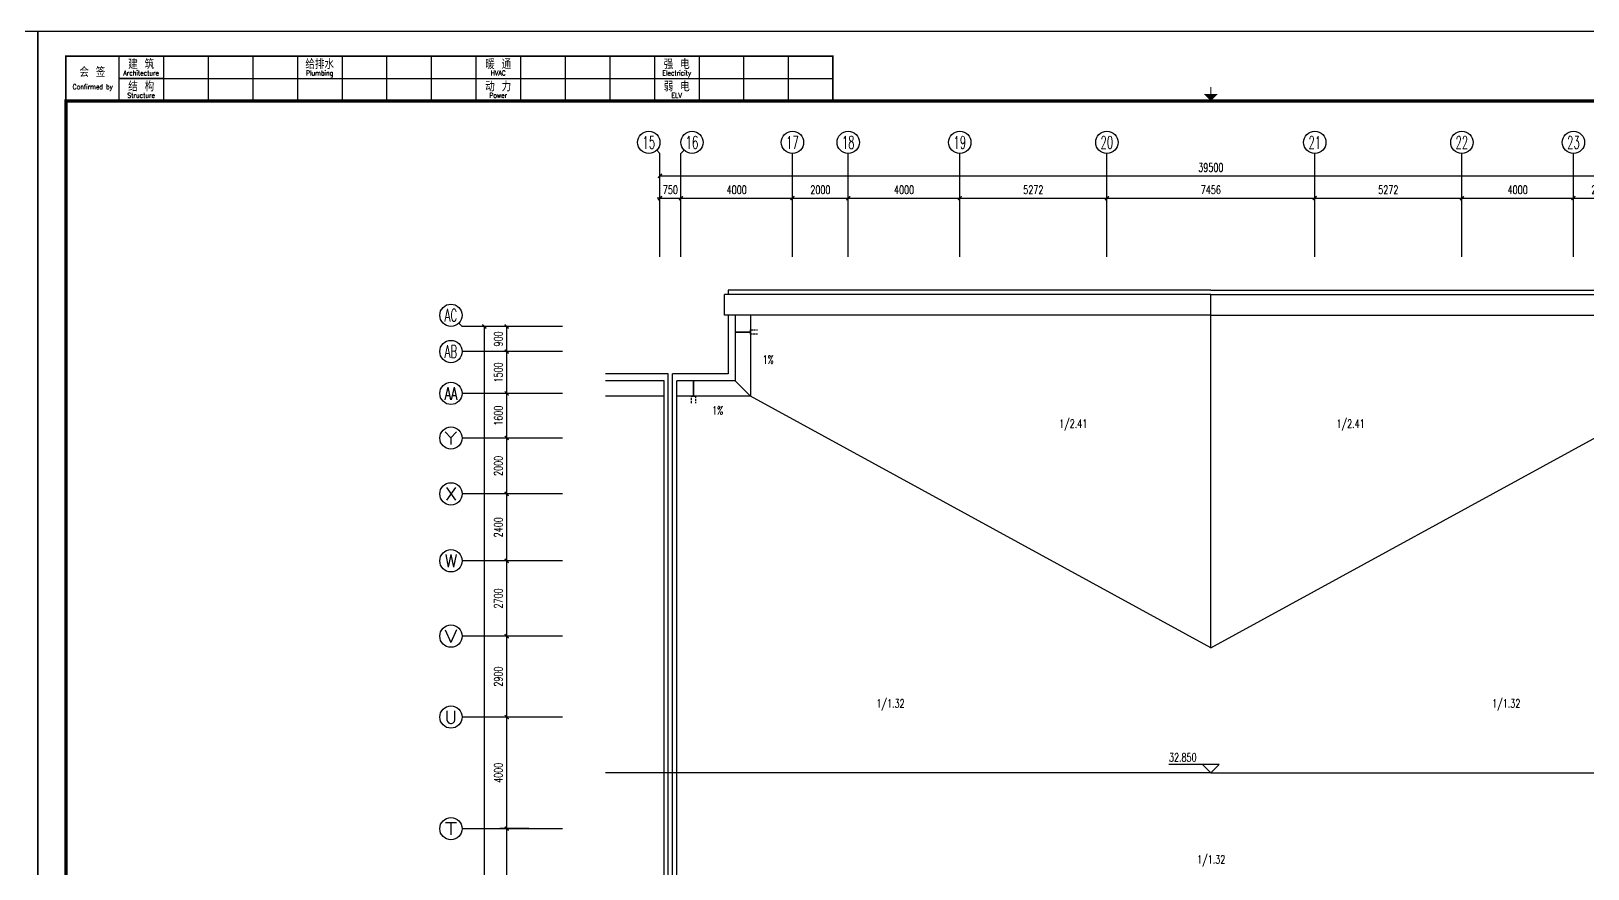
# Model space of a CAD drawing. Extents: x 190999 to 918899, y -200814 to 215286.
# Drawn here: x 834553 to 890366, y -111937 to -81914 of the extents above; entities that cross this region are included whole.
import ezdxf
from ezdxf.enums import TextEntityAlignment as Align

# ---------------------------------------------------------------- set-up
doc = ezdxf.new("R2010")
doc.units = 0
doc.header["$LTSCALE"] = 1000
doc.header["$MEASUREMENT"] = 0
doc.linetypes.add('DASH', pattern=[0.35, 0.25, -0.1])
doc.layers.get('Defpoints').update_dxf_attribs({"color": 1})
for name, color, linetype in [('AXIS', 3, 'Continuous'), ('AXIS_TEXT', 7, 'Continuous'), ('DIM_ELEV', 3, 'Continuous'), ('PUB_TEXT', 7, 'Continuous'), ('ROOF', 4, 'Continuous'), ('图框', 189, 'Continuous'), ('屋面排水', 4, 'Continuous'), ('雨水管口', 6, 'Continuous')]:
    doc.layers.add(name, color=color, linetype=linetype)
doc.styles.add('_TCH_AXIS', font='COMPLEX', dxfattribs={"bigfont": 'GBCBIG'})
doc.styles.add('_TCH_DIM', font='SIMPLEX', dxfattribs={"bigfont": 'GBCBIG'})
doc.styles.add('COMPLEX', font='COMPLEX')
doc.styles.add('DIM_FONT', font='SIMPLEX', dxfattribs={"width": 0.7, "bigfont": 'GBCBIG'})
doc.styles.add('TKZ2_tjkts.shx', font='tjromant.shx', dxfattribs={"bigfont": 'tjkts.shx'})
doc.dimstyles.new('DIMN', dxfattribs={"dimtxt": 300, "dimasz": 100, "dimexe": 250, "dimexo": 300, "dimgap": 150, "dimtad": 1, "dimdec": 0, "dimzin": 0, "dimdsep": 46, "dimtxsty": 'DIM_FONT', "dimblk": 'ARCHTICK', "dimcen": 0.09, "dimclrt": 7, "dimazin": 2, "dimtfac": 1, "dimtdec": 0, "dimtix": 1, "dimtmove": 2, "dimatfit": 3, "dimfxl": 0, "dimtolj": 1, "dimtzin": 0, "dimarcsym": 0})

# ---------------------------------------------------------------- blocks, each defined once
blk = doc.blocks.new('TJAD_TK_A0')
at = {"layer": '图框'}
for p, q in [((2162, 399.3), (973, 399.3)), ((973, -441.7), (973, 399.3)), ((990, -412.7), (990, -156.7)), ((982, -172.7), (998, -172.7)), ((982, -188.7), (998, -188.7)), ((982, -204.7), (998, -204.7)), ((982, -220.7), (998, -220.7)), ((982, -236.7), (998, -236.7)), ((982, -252.7), (998, -252.7)), ((982, -268.7), (998, -268.7)), ((982, -284.7), (998, -284.7)), ((982, -300.7), (998, -300.7)), ((982, -316.7), (998, -316.7)), ((982, -332.7), (998, -332.7)), ((982, -348.7), (998, -348.7)), ((982, -364.7), (998, -364.7)), ((982, -380.7), (998, -380.7)), ((982, -396.7), (998, -396.7)), ((990, -396.7), (990, -412.7)), ((982, -412.7), (998, -412.7)), ((973, -441.7), (2162, -441.7))]:
    blk.add_line(p, q, dxfattribs=at)
at = {"layer": '图框', "const_width": 1.2}
blk.add_lwpolyline([(2152, -431.7), (2152, 389.3), (998, 389.3), (998, -431.7)], close=True, dxfattribs=at)
at = {"layer": '图框'}
for points, const_width in [([(995.5, -21.2), (993, -21.2)], 0.3), ([(998, -431.7), (982, -431.7), (982, -156.7), (998, -156.7)], 0.6)]:
    blk.add_lwpolyline(points, dxfattribs=dict(at, const_width=const_width))
blk.add_solid([(995.5, -23.7), (995.5, -18.7), (998, -21.2)], dxfattribs=at)
at = {"layer": '图框', "style": 'TKZ2_tjkts.shx'}
for s, p in [('强 电', (984.79, -212.7)), ('弱 电', (992.79, -212.7)), ('暖 通', (984.79, -276.7)), ('动 力', (992.79, -276.7)), ('给排水', (984.79, -340.7)), ('建 筑', (984.79, -404.7)), ('结 构', (992.79, -404.7)), ('会 签', (987.62, -422.2))]:
    blk.add_text(s, height=3.6, rotation=90, dxfattribs=at).set_placement(p, align=Align.MIDDLE_CENTER)
at = {"layer": '图框', "style": 'TKZ2_tjkts.shx', "width": 0.8}
for s, p in [('Electricity', (988.02, -212.7)), ('ELV', (996.02, -212.7)), ('HVAC', (988.02, -276.7)), ('Power', (996.02, -276.7)), ('Plumbing', (988.02, -340.7)), ('Architecture', (988.02, -404.7)), ('Structure', (996.02, -404.7)), ('Confirmed by', (992.95, -422.09))]:
    blk.add_text(s, height=1.8, rotation=90, dxfattribs=at).set_placement(p, align=Align.MIDDLE_CENTER)
blk = doc.blocks.new('_ArchTick')
at = {"const_width": 0.5}
blk.add_lwpolyline([(-0.7, -0.7), (0.7, 0.7)], dxfattribs=at)
blk = doc.blocks.new('*D1779')
at = {"layer": 'AXIS', "color": 0, "lineweight": -2}
for p, q in [((857099, -87900), (856999, -87900)), ((857099, -89125), (857099, -87650)), ((857099, -87900), (857849, -87900)), ((857849, -89125), (857849, -87650)), ((857849, -87900), (857949, -87900))]:
    blk.add_line(p, q, dxfattribs=at)
at = {"layer": 'Defpoints', "color": 0}
for p in [(857849, -87900), (857099, -89425), (857849, -89425)]:
    blk.add_point(p, dxfattribs=at)
at = {"layer": 'AXIS', "color": 0, "lineweight": -2, "xscale": 100, "yscale": 100, "zscale": 100}
blk.add_blockref('_ArchTick', (857099, -87900), dxfattribs=at)
at = {"layer": 'AXIS', "color": 0, "lineweight": -2, "xscale": 100, "yscale": 100, "zscale": 100, "rotation": 180}
blk.add_blockref('_ArchTick', (857849, -87900), dxfattribs=at)
at = {"layer": 'AXIS', "color": 7, "insert": (857474, -87600), "char_height": 300, "attachment_point": 5, "style": 'DIM_FONT'}
blk.add_mtext('\\A1;750', dxfattribs=at)
blk = doc.blocks.new('*D1780')
at = {"layer": 'AXIS', "color": 0, "lineweight": -2}
for p, q in [((857849, -89125), (857849, -87650)), ((857849, -87900), (861849, -87900)), ((861849, -89125), (861849, -87650))]:
    blk.add_line(p, q, dxfattribs=at)
at = {"layer": 'Defpoints', "color": 0}
for p in [(861849, -87900), (857849, -89425), (861849, -89425)]:
    blk.add_point(p, dxfattribs=at)
at = {"layer": 'AXIS', "color": 0, "lineweight": -2, "xscale": 100, "yscale": 100, "zscale": 100, "rotation": 180}
blk.add_blockref('_ArchTick', (857849, -87900), dxfattribs=at)
at = {"layer": 'AXIS', "color": 0, "lineweight": -2, "xscale": 100, "yscale": 100, "zscale": 100}
blk.add_blockref('_ArchTick', (861849, -87900), dxfattribs=at)
at = {"layer": 'AXIS', "color": 7, "insert": (859849, -87600), "char_height": 300, "attachment_point": 5, "style": 'DIM_FONT'}
blk.add_mtext('\\A1;4000', dxfattribs=at)
blk = doc.blocks.new('*D1781')
at = {"layer": 'AXIS', "color": 0, "lineweight": -2}
for p, q in [((861849, -89125), (861849, -87650)), ((861849, -87900), (863849, -87900)), ((863849, -89125), (863849, -87650))]:
    blk.add_line(p, q, dxfattribs=at)
at = {"layer": 'Defpoints', "color": 0}
for p in [(863849, -87900), (861849, -89425), (863849, -89425)]:
    blk.add_point(p, dxfattribs=at)
at = {"layer": 'AXIS', "color": 0, "lineweight": -2, "xscale": 100, "yscale": 100, "zscale": 100, "rotation": 180}
blk.add_blockref('_ArchTick', (861849, -87900), dxfattribs=at)
at = {"layer": 'AXIS', "color": 0, "lineweight": -2, "xscale": 100, "yscale": 100, "zscale": 100}
blk.add_blockref('_ArchTick', (863849, -87900), dxfattribs=at)
at = {"layer": 'AXIS', "color": 7, "insert": (862849, -87600), "char_height": 300, "attachment_point": 5, "style": 'DIM_FONT'}
blk.add_mtext('\\A1;2000', dxfattribs=at)
blk = doc.blocks.new('*D1782')
at = {"layer": 'AXIS', "color": 0, "lineweight": -2}
for p, q in [((863849, -89125), (863849, -87650)), ((863849, -87900), (867849, -87900)), ((867849, -89125), (867849, -87650))]:
    blk.add_line(p, q, dxfattribs=at)
at = {"layer": 'Defpoints', "color": 0}
for p in [(867849, -87900), (863849, -89425), (867849, -89425)]:
    blk.add_point(p, dxfattribs=at)
at = {"layer": 'AXIS', "color": 0, "lineweight": -2, "xscale": 100, "yscale": 100, "zscale": 100, "rotation": 180}
blk.add_blockref('_ArchTick', (863849, -87900), dxfattribs=at)
at = {"layer": 'AXIS', "color": 0, "lineweight": -2, "xscale": 100, "yscale": 100, "zscale": 100}
blk.add_blockref('_ArchTick', (867849, -87900), dxfattribs=at)
at = {"layer": 'AXIS', "color": 7, "insert": (865849, -87600), "char_height": 300, "attachment_point": 5, "style": 'DIM_FONT'}
blk.add_mtext('\\A1;4000', dxfattribs=at)
blk = doc.blocks.new('*D1783')
at = {"layer": 'AXIS', "color": 0, "lineweight": -2}
for p, q in [((867849, -89125), (867849, -87650)), ((867849, -87900), (873121, -87900)), ((873121, -89125), (873121, -87650))]:
    blk.add_line(p, q, dxfattribs=at)
at = {"layer": 'Defpoints', "color": 0}
for p in [(873121, -87900), (867849, -89425), (873121, -89425)]:
    blk.add_point(p, dxfattribs=at)
at = {"layer": 'AXIS', "color": 0, "lineweight": -2, "xscale": 100, "yscale": 100, "zscale": 100, "rotation": 180}
blk.add_blockref('_ArchTick', (867849, -87900), dxfattribs=at)
at = {"layer": 'AXIS', "color": 0, "lineweight": -2, "xscale": 100, "yscale": 100, "zscale": 100}
blk.add_blockref('_ArchTick', (873121, -87900), dxfattribs=at)
at = {"layer": 'AXIS', "color": 7, "insert": (870485, -87600), "char_height": 300, "attachment_point": 5, "style": 'DIM_FONT'}
blk.add_mtext('\\A1;5272', dxfattribs=at)
blk = doc.blocks.new('*D1784')
at = {"layer": 'AXIS', "color": 0, "lineweight": -2}
for p, q in [((873121, -89125), (873121, -87650)), ((873121, -87900), (880576, -87900)), ((880576, -89125), (880576, -87650))]:
    blk.add_line(p, q, dxfattribs=at)
at = {"layer": 'Defpoints', "color": 0}
for p in [(880576, -87900), (873121, -89425), (880576, -89425)]:
    blk.add_point(p, dxfattribs=at)
at = {"layer": 'AXIS', "color": 0, "lineweight": -2, "xscale": 100, "yscale": 100, "zscale": 100, "rotation": 180}
blk.add_blockref('_ArchTick', (873121, -87900), dxfattribs=at)
at = {"layer": 'AXIS', "color": 0, "lineweight": -2, "xscale": 100, "yscale": 100, "zscale": 100}
blk.add_blockref('_ArchTick', (880576, -87900), dxfattribs=at)
at = {"layer": 'AXIS', "color": 7, "insert": (876849, -87600), "char_height": 300, "attachment_point": 5, "style": 'DIM_FONT'}
blk.add_mtext('\\A1;7456', dxfattribs=at)
blk = doc.blocks.new('*D1785')
at = {"layer": 'AXIS', "color": 0, "lineweight": -2}
for p, q in [((880576, -89125), (880576, -87650)), ((880576, -87900), (885849, -87900)), ((885849, -89125), (885849, -87650))]:
    blk.add_line(p, q, dxfattribs=at)
at = {"layer": 'Defpoints', "color": 0}
for p in [(885849, -87900), (880576, -89425), (885849, -89425)]:
    blk.add_point(p, dxfattribs=at)
at = {"layer": 'AXIS', "color": 0, "lineweight": -2, "xscale": 100, "yscale": 100, "zscale": 100, "rotation": 180}
blk.add_blockref('_ArchTick', (880576, -87900), dxfattribs=at)
at = {"layer": 'AXIS', "color": 0, "lineweight": -2, "xscale": 100, "yscale": 100, "zscale": 100}
blk.add_blockref('_ArchTick', (885849, -87900), dxfattribs=at)
at = {"layer": 'AXIS', "color": 7, "insert": (883212, -87600), "char_height": 300, "attachment_point": 5, "style": 'DIM_FONT'}
blk.add_mtext('\\A1;5272', dxfattribs=at)
blk = doc.blocks.new('*D1786')
at = {"layer": 'AXIS', "color": 0, "lineweight": -2}
for p, q in [((885849, -89125), (885849, -87650)), ((885849, -87900), (889849, -87900)), ((889849, -89125), (889849, -87650))]:
    blk.add_line(p, q, dxfattribs=at)
at = {"layer": 'Defpoints', "color": 0}
for p in [(889849, -87900), (885849, -89425), (889849, -89425)]:
    blk.add_point(p, dxfattribs=at)
at = {"layer": 'AXIS', "color": 0, "lineweight": -2, "xscale": 100, "yscale": 100, "zscale": 100, "rotation": 180}
blk.add_blockref('_ArchTick', (885849, -87900), dxfattribs=at)
at = {"layer": 'AXIS', "color": 0, "lineweight": -2, "xscale": 100, "yscale": 100, "zscale": 100}
blk.add_blockref('_ArchTick', (889849, -87900), dxfattribs=at)
at = {"layer": 'AXIS', "color": 7, "insert": (887849, -87600), "char_height": 300, "attachment_point": 5, "style": 'DIM_FONT'}
blk.add_mtext('\\A1;4000', dxfattribs=at)
blk = doc.blocks.new('*D1787')
at = {"layer": 'AXIS', "color": 0, "lineweight": -2}
for p, q in [((889849, -89125), (889849, -87650)), ((889849, -87900), (891849, -87900)), ((891849, -89125), (891849, -87650))]:
    blk.add_line(p, q, dxfattribs=at)
at = {"layer": 'Defpoints', "color": 0}
for p in [(891849, -87900), (889849, -89425), (891849, -89425)]:
    blk.add_point(p, dxfattribs=at)
at = {"layer": 'AXIS', "color": 0, "lineweight": -2, "xscale": 100, "yscale": 100, "zscale": 100, "rotation": 180}
blk.add_blockref('_ArchTick', (889849, -87900), dxfattribs=at)
at = {"layer": 'AXIS', "color": 0, "lineweight": -2, "xscale": 100, "yscale": 100, "zscale": 100}
blk.add_blockref('_ArchTick', (891849, -87900), dxfattribs=at)
at = {"layer": 'AXIS', "color": 7, "insert": (890849, -87600), "char_height": 300, "attachment_point": 5, "style": 'DIM_FONT'}
blk.add_mtext('\\A1;2000', dxfattribs=at)
blk = doc.blocks.new('*D1790')
at = {"layer": 'AXIS', "color": 0, "lineweight": -2}
for p, q in [((857099, -89125), (857099, -86850)), ((896599, -89125), (896599, -86850)), ((857099, -87100), (896599, -87100))]:
    blk.add_line(p, q, dxfattribs=at)
at = {"layer": 'Defpoints', "color": 0}
for p in [(896599, -87100), (857099, -89425), (896599, -89425)]:
    blk.add_point(p, dxfattribs=at)
at = {"layer": 'AXIS', "color": 0, "lineweight": -2, "xscale": 100, "yscale": 100, "zscale": 100, "rotation": 180}
blk.add_blockref('_ArchTick', (857099, -87100), dxfattribs=at)
at = {"layer": 'AXIS', "color": 0, "lineweight": -2, "xscale": 100, "yscale": 100, "zscale": 100}
blk.add_blockref('_ArchTick', (896599, -87100), dxfattribs=at)
at = {"layer": 'AXIS', "color": 7, "insert": (876849, -86800), "char_height": 300, "attachment_point": 5, "style": 'DIM_FONT'}
blk.add_mtext('\\A1;39500', dxfattribs=at)
blk = doc.blocks.new('*D1837')
at = {"layer": 'AXIS', "color": 0, "lineweight": -2}
for p, q in [((852399, -110496), (851354, -110496)), ((851604, -118496), (851604, -110496)), ((852399, -118496), (851354, -118496))]:
    blk.add_line(p, q, dxfattribs=at)
at = {"layer": 'Defpoints', "color": 0}
for p in [(851604, -110496), (852699, -110496), (852699, -118496)]:
    blk.add_point(p, dxfattribs=at)
at = {"layer": 'AXIS', "color": 0, "lineweight": -2, "xscale": 100, "yscale": 100, "zscale": 100}
for p, rotation in [((851604, -110496), 90), ((851604, -118496), 270)]:
    blk.add_blockref('_ArchTick', p, dxfattribs=dict(at, rotation=rotation))
at = {"layer": 'AXIS', "color": 7, "insert": (851304, -114496), "char_height": 300, "attachment_point": 5, "rotation": 90, "style": 'DIM_FONT'}
blk.add_mtext('\\A1;8000', dxfattribs=at)
blk = doc.blocks.new('*D1838')
at = {"layer": 'AXIS', "color": 0, "lineweight": -2}
for p, q in [((852399, -106496), (851354, -106496)), ((851604, -110496), (851604, -106496)), ((852399, -110496), (851354, -110496))]:
    blk.add_line(p, q, dxfattribs=at)
at = {"layer": 'Defpoints', "color": 0}
for p in [(851604, -106496), (852699, -106496), (852699, -110496)]:
    blk.add_point(p, dxfattribs=at)
at = {"layer": 'AXIS', "color": 0, "lineweight": -2, "xscale": 100, "yscale": 100, "zscale": 100}
for p, rotation in [((851604, -106496), 90), ((851604, -110496), 270)]:
    blk.add_blockref('_ArchTick', p, dxfattribs=dict(at, rotation=rotation))
at = {"layer": 'AXIS', "color": 7, "insert": (851304, -108496), "char_height": 300, "attachment_point": 5, "rotation": 90, "style": 'DIM_FONT'}
blk.add_mtext('\\A1;4000', dxfattribs=at)
blk = doc.blocks.new('*D1839')
at = {"layer": 'AXIS', "color": 0, "lineweight": -2}
for p, q in [((852399, -103596), (851354, -103596)), ((851604, -106496), (851604, -103596)), ((852399, -106496), (851354, -106496))]:
    blk.add_line(p, q, dxfattribs=at)
at = {"layer": 'Defpoints', "color": 0}
for p in [(851604, -103596), (852699, -103596), (852699, -106496)]:
    blk.add_point(p, dxfattribs=at)
at = {"layer": 'AXIS', "color": 0, "lineweight": -2, "xscale": 100, "yscale": 100, "zscale": 100}
for p, rotation in [((851604, -103596), 90), ((851604, -106496), 270)]:
    blk.add_blockref('_ArchTick', p, dxfattribs=dict(at, rotation=rotation))
at = {"layer": 'AXIS', "color": 7, "insert": (851304, -105046), "char_height": 300, "attachment_point": 5, "rotation": 90, "style": 'DIM_FONT'}
blk.add_mtext('\\A1;2900', dxfattribs=at)
blk = doc.blocks.new('*D1840')
at = {"layer": 'AXIS', "color": 0, "lineweight": -2}
for p, q in [((852399, -100896), (851354, -100896)), ((851604, -103596), (851604, -100896)), ((852399, -103596), (851354, -103596))]:
    blk.add_line(p, q, dxfattribs=at)
at = {"layer": 'Defpoints', "color": 0}
for p in [(851604, -100896), (852699, -100896), (852699, -103596)]:
    blk.add_point(p, dxfattribs=at)
at = {"layer": 'AXIS', "color": 0, "lineweight": -2, "xscale": 100, "yscale": 100, "zscale": 100}
for p, rotation in [((851604, -100896), 90), ((851604, -103596), 270)]:
    blk.add_blockref('_ArchTick', p, dxfattribs=dict(at, rotation=rotation))
at = {"layer": 'AXIS', "color": 7, "insert": (851304, -102246), "char_height": 300, "attachment_point": 5, "rotation": 90, "style": 'DIM_FONT'}
blk.add_mtext('\\A1;2700', dxfattribs=at)
blk = doc.blocks.new('*D1841')
at = {"layer": 'AXIS', "color": 0, "lineweight": -2}
for p, q in [((852399, -98496), (851354, -98496)), ((851604, -100896), (851604, -98496)), ((852399, -100896), (851354, -100896))]:
    blk.add_line(p, q, dxfattribs=at)
at = {"layer": 'Defpoints', "color": 0}
for p in [(851604, -98496), (852699, -98496), (852699, -100896)]:
    blk.add_point(p, dxfattribs=at)
at = {"layer": 'AXIS', "color": 0, "lineweight": -2, "xscale": 100, "yscale": 100, "zscale": 100}
for p, rotation in [((851604, -98496), 90), ((851604, -100896), 270)]:
    blk.add_blockref('_ArchTick', p, dxfattribs=dict(at, rotation=rotation))
at = {"layer": 'AXIS', "color": 7, "insert": (851304, -99696), "char_height": 300, "attachment_point": 5, "rotation": 90, "style": 'DIM_FONT'}
blk.add_mtext('\\A1;2400', dxfattribs=at)
blk = doc.blocks.new('*D1842')
at = {"layer": 'AXIS', "color": 0, "lineweight": -2}
for p, q in [((852399, -96496), (851354, -96496)), ((851604, -98496), (851604, -96496)), ((852399, -98496), (851354, -98496))]:
    blk.add_line(p, q, dxfattribs=at)
at = {"layer": 'Defpoints', "color": 0}
for p in [(851604, -96496), (852699, -96496), (852699, -98496)]:
    blk.add_point(p, dxfattribs=at)
at = {"layer": 'AXIS', "color": 0, "lineweight": -2, "xscale": 100, "yscale": 100, "zscale": 100}
for p, rotation in [((851604, -96496), 90), ((851604, -98496), 270)]:
    blk.add_blockref('_ArchTick', p, dxfattribs=dict(at, rotation=rotation))
at = {"layer": 'AXIS', "color": 7, "insert": (851304, -97496), "char_height": 300, "attachment_point": 5, "rotation": 90, "style": 'DIM_FONT'}
blk.add_mtext('\\A1;2000', dxfattribs=at)
blk = doc.blocks.new('*D1843')
at = {"layer": 'AXIS', "color": 0, "lineweight": -2}
for p, q in [((852399, -94896), (851354, -94896)), ((851604, -96496), (851604, -94896)), ((852399, -96496), (851354, -96496))]:
    blk.add_line(p, q, dxfattribs=at)
at = {"layer": 'Defpoints', "color": 0}
for p in [(851604, -94896), (852699, -94896), (852699, -96496)]:
    blk.add_point(p, dxfattribs=at)
at = {"layer": 'AXIS', "color": 0, "lineweight": -2, "xscale": 100, "yscale": 100, "zscale": 100}
for p, rotation in [((851604, -94896), 90), ((851604, -96496), 270)]:
    blk.add_blockref('_ArchTick', p, dxfattribs=dict(at, rotation=rotation))
at = {"layer": 'AXIS', "color": 7, "insert": (851304, -95696), "char_height": 300, "attachment_point": 5, "rotation": 90, "style": 'DIM_FONT'}
blk.add_mtext('\\A1;1600', dxfattribs=at)
blk = doc.blocks.new('*D1844')
at = {"layer": 'AXIS', "color": 0, "lineweight": -2}
for p, q in [((852399, -93396), (851354, -93396)), ((851604, -94896), (851604, -93396)), ((852399, -94896), (851354, -94896))]:
    blk.add_line(p, q, dxfattribs=at)
at = {"layer": 'Defpoints', "color": 0}
for p in [(851604, -93396), (852699, -93396), (852699, -94896)]:
    blk.add_point(p, dxfattribs=at)
at = {"layer": 'AXIS', "color": 0, "lineweight": -2, "xscale": 100, "yscale": 100, "zscale": 100}
for p, rotation in [((851604, -93396), 90), ((851604, -94896), 270)]:
    blk.add_blockref('_ArchTick', p, dxfattribs=dict(at, rotation=rotation))
at = {"layer": 'AXIS', "color": 7, "insert": (851304, -94146), "char_height": 300, "attachment_point": 5, "rotation": 90, "style": 'DIM_FONT'}
blk.add_mtext('\\A1;1500', dxfattribs=at)
blk = doc.blocks.new('*D1845')
at = {"layer": 'AXIS', "color": 0, "lineweight": -2}
for p, q in [((852399, -92496), (851354, -92496)), ((851604, -93396), (851604, -92496)), ((852399, -93396), (851354, -93396))]:
    blk.add_line(p, q, dxfattribs=at)
at = {"layer": 'Defpoints', "color": 0}
for p in [(851604, -92496), (852699, -92496), (852699, -93396)]:
    blk.add_point(p, dxfattribs=at)
at = {"layer": 'AXIS', "color": 0, "lineweight": -2, "xscale": 100, "yscale": 100, "zscale": 100}
for p, rotation in [((851604, -92496), 90), ((851604, -93396), 270)]:
    blk.add_blockref('_ArchTick', p, dxfattribs=dict(at, rotation=rotation))
at = {"layer": 'AXIS', "color": 7, "insert": (851304, -92946), "char_height": 300, "attachment_point": 5, "rotation": 90, "style": 'DIM_FONT'}
blk.add_mtext('\\A1;900', dxfattribs=at)
blk = doc.blocks.new('*D1846')
at = {"layer": 'AXIS', "color": 0, "lineweight": -2}
for p, q in [((852399, -92496), (850554, -92496)), ((850804, -180496), (850804, -92496)), ((852399, -180496), (850554, -180496))]:
    blk.add_line(p, q, dxfattribs=at)
at = {"layer": 'Defpoints', "color": 0}
for p in [(850804, -92496), (852699, -92496), (852699, -180496)]:
    blk.add_point(p, dxfattribs=at)
at = {"layer": 'AXIS', "color": 0, "lineweight": -2, "xscale": 100, "yscale": 100, "zscale": 100}
for p, rotation in [((850804, -92496), 90), ((850804, -180496), 270)]:
    blk.add_blockref('_ArchTick', p, dxfattribs=dict(at, rotation=rotation))
at = {"layer": 'AXIS', "color": 7, "insert": (850504, -136496), "char_height": 300, "attachment_point": 5, "rotation": 90, "style": 'DIM_FONT'}
blk.add_mtext('\\A1;88000', dxfattribs=at)
blk = doc.blocks.new('_AXISO')
blk.add_circle((0, 0), 0.5)
at = {"layer": 'AXIS_TEXT', "style": 'COMPLEX', "width": 1.041667}
blk.add_attdef('A', text='', height=0.56, dxfattribs=at).set_placement((-0.25, -0.28), (0.25, -0.28), align=Align.FIT)

msp = doc.modelspace()

# ---------------------------------------------------------------- linework, layer by layer
at = {"layer": 'AXIS'}
for p, q in [((856981.4, -86182.6), (857098.5, -86299.8)), ((857098.5, -89996.3), (857098.5, -86299.8)), ((857965.7, -86182.6), (857848.5, -86299.8)), ((857848.5, -89996.3), (857848.5, -86299.8)), ((861848.5, -89996.3), (861848.5, -86299.8)), ((863848.5, -89996.3), (863848.5, -86299.8)), ((867848.5, -89996.3), (867848.5, -86299.8)), ((873120.6, -89996.3), (873120.6, -86299.8)), ((880576.5, -89996.3), (880576.5, -86299.8)), ((885848.5, -89996.3), (885848.5, -86299.8)), ((889848.5, -89996.3), (889848.5, -86299.8)), ((849886.9, -92379.1), (850004.1, -92496.3)), ((853598.5, -92496.3), (850004.1, -92496.3)), ((853598.5, -93396.3), (850004.1, -93396.3)), ((853598.5, -94896.3), (850004.1, -94896.3)), ((853598.5, -96496.3), (850004.1, -96496.3)), ((853598.5, -98496.3), (850004.1, -98496.3)), ((853598.5, -100896.3), (850004.1, -100896.3)), ((853598.5, -103596.3), (850004.1, -103596.3)), ((853598.5, -106496.3), (850004.1, -106496.3)), ((853598.5, -110496.3), (850004.1, -110496.3))]:
    msp.add_line(p, q, dxfattribs=at)
at = {"layer": 'DIM_ELEV'}
for p, q in [((877148.5, -108196.3), (875348.5, -108196.3)), ((876848.5, -108496.3), (876548.5, -108196.3)), ((876848.5, -108496.3), (877148.5, -108196.3))]:
    msp.add_line(p, q, dxfattribs=at)
at = {"layer": 'ROOF'}
for p, q in [((859411.9, -92096.7), (859411.9, -91346.7)), ((876848.5, -91346.7), (859411.9, -91346.7)), ((859548.8, -91196.7), (859548.8, -91346.7)), ((876848.5, -91196.7), (859548.8, -91196.7)), ((876848.5, -91196.7), (894148.3, -91196.7)), ((876848.5, -104017.7), (876848.5, -91346.7)), ((876848.5, -91346.7), (894285.2, -91346.7)), ((876848.5, -104017.7), (876848.5, -91346.7)), ((876848.5, -92096.7), (859411.9, -92096.7)), ((859548.8, -92096.7), (859548.8, -94196.3)), ((859798.8, -92096.7), (859798.8, -94446.3)), ((860348.8, -92096.7), (860348.8, -94996.3)), ((876848.5, -92096.7), (894285.2, -92096.7)), ((857398.5, -94196.3), (855148.5, -94196.3)), ((857398.5, -122796.3), (857398.5, -94196.3)), ((859548.8, -94196.3), (857548.5, -94196.3)), ((857548.5, -122946.3), (857548.5, -94196.3)), ((857248.5, -94446.3), (855148.5, -94446.3)), ((857248.5, -122546.3), (857248.5, -94446.3)), ((859798.8, -94446.3), (857698.5, -94446.3)), ((857698.5, -123196.3), (857698.5, -94446.3)), ((857248.5, -94996.3), (855148.5, -94996.3)), ((860348.8, -94996.3), (857698.5, -94996.3)), ((876848.5, -104017.7), (860348.8, -94996.3)), ((876848.5, -104017.7), (893348.3, -94996.3)), ((876848.5, -108496.3), (855148.5, -108496.3)), ((876848.5, -108496.3), (898548.5, -108496.3))]:
    msp.add_line(p, q, dxfattribs=at)
at = {"layer": '屋面排水'}
for points in [[(860093.2, -94201.3, 0, 0, 0), (860093.2, -93418.7, 80, 0, 0), (860093.2, -93118.7, 0, 0, 0)], [(859634.3, -94688.1, 0, 0, 0), (858851.7, -94688.1, 80, 0, 0), (858551.7, -94688.1, 0, 0, 0)], [(871201.1, -95983, 0, 0, 0), (868901.2, -95983, 80, 0, 0), (868601.2, -95983, 0, 0, 0)], [(882496, -95983, 0, 0, 0), (884795.9, -95983, 80, 0, 0), (885095.9, -95983, 0, 0, 0)], [(865350.3, -105651.1, 0, 0, 0), (865350.3, -103351.2, 80, 0, 0), (865350.3, -103051.2, 0, 0, 0)], [(887427.5, -105651.1, 0, 0, 0), (887427.5, -103351.2, 80, 0, 0), (887427.5, -103051.2, 0, 0, 0)]]:
    msp.add_lwpolyline(points, format="xyseb", dxfattribs=at)
at = {"layer": '雨水管口', "ltscale": 0.3}
msp.add_line((859798.8, -94446.3), (860348.8, -94996.3), dxfattribs=at)
at = {"layer": '雨水管口', "linetype": 'DASH', "ltscale": 0.3}
for points in [[(860598.8, -92771.7), (860348.8, -92771.7), (860348.8, -92621.7), (860598.8, -92621.7)], [(858223.5, -95246.3), (858223.5, -94996.3), (858373.5, -94996.3), (858373.5, -95246.3)]]:
    msp.add_lwpolyline(points, dxfattribs=at)
at = {"layer": '雨水管口', "ltscale": 0.3}
for points in [[(860348.8, -92696.7), (859798.8, -92696.7), (860348.8, -92696.7)], [(858298.5, -94996.3), (858298.5, -94446.3), (858298.5, -94996.3)]]:
    msp.add_lwpolyline(points, close=True, dxfattribs=at)

# ---------------------------------------------------------------- block references
at = {"layer": 'AXIS'}
ref = msp.add_blockref('_AXISO', (856698.5, -85899.8), dxfattribs=dict(at, xscale=800, yscale=800, zscale=800))
ref.add_attrib('A', '15', dxfattribs={"layer": 'AXIS_TEXT', "height": 452.55, "style": '_TCH_AXIS', "width": 0.724138}).set_placement((856472.3, -86126), (856924.8, -86126), align=Align.FIT)
ref = msp.add_blockref('_AXISO', (858248.5, -85899.8), dxfattribs=dict(at, xscale=800, yscale=800, zscale=800))
ref.add_attrib('A', '16', dxfattribs={"layer": 'AXIS_TEXT', "height": 452.55, "style": '_TCH_AXIS', "width": 0.724138}).set_placement((858022.3, -86126), (858474.8, -86126), align=Align.FIT)
ref = msp.add_blockref('_AXISO', (861848.5, -85899.8), dxfattribs=dict(at, xscale=800, yscale=800, zscale=800))
ref.add_attrib('A', '17', dxfattribs={"layer": 'AXIS_TEXT', "height": 452.55, "style": '_TCH_AXIS', "width": 0.724138}).set_placement((861622.3, -86126), (862074.8, -86126), align=Align.FIT)
ref = msp.add_blockref('_AXISO', (863848.5, -85899.8), dxfattribs=dict(at, xscale=800, yscale=800, zscale=800))
ref.add_attrib('A', '18', dxfattribs={"layer": 'AXIS_TEXT', "height": 452.55, "style": '_TCH_AXIS', "width": 0.724138}).set_placement((863622.3, -86126), (864074.8, -86126), align=Align.FIT)
ref = msp.add_blockref('_AXISO', (867848.5, -85899.8), dxfattribs=dict(at, xscale=800, yscale=800, zscale=800))
ref.add_attrib('A', '19', dxfattribs={"layer": 'AXIS_TEXT', "height": 452.55, "style": '_TCH_AXIS', "width": 0.724138}).set_placement((867622.3, -86126), (868074.8, -86126), align=Align.FIT)
ref = msp.add_blockref('_AXISO', (873120.6, -85899.8), dxfattribs=dict(at, xscale=800, yscale=800, zscale=800))
ref.add_attrib('A', '20', dxfattribs={"layer": 'AXIS_TEXT', "height": 452.55, "style": '_TCH_AXIS', "width": 0.617647}).set_placement((872894.3, -86126), (873346.9, -86126), align=Align.FIT)
ref = msp.add_blockref('_AXISO', (880576.5, -85899.8), dxfattribs=dict(at, xscale=800, yscale=800, zscale=800))
ref.add_attrib('A', '21', dxfattribs={"layer": 'AXIS_TEXT', "height": 452.55, "style": '_TCH_AXIS', "width": 0.724138}).set_placement((880350.2, -86126), (880802.7, -86126), align=Align.FIT)
ref = msp.add_blockref('_AXISO', (885848.5, -85899.8), dxfattribs=dict(at, xscale=800, yscale=800, zscale=800))
ref.add_attrib('A', '22', dxfattribs={"layer": 'AXIS_TEXT', "height": 452.55, "style": '_TCH_AXIS', "width": 0.617647}).set_placement((885622.3, -86126), (886074.8, -86126), align=Align.FIT)
ref = msp.add_blockref('_AXISO', (889848.5, -85899.8), dxfattribs=dict(at, xscale=800, yscale=800, zscale=800))
ref.add_attrib('A', '23', dxfattribs={"layer": 'AXIS_TEXT', "height": 452.55, "style": '_TCH_AXIS', "width": 0.617647}).set_placement((889622.3, -86126), (890074.8, -86126), align=Align.FIT)
ref = msp.add_blockref('_AXISO', (849604.1, -92096.3), dxfattribs=dict(at, xscale=800, yscale=800, zscale=800))
ref.add_attrib('A', 'AC', dxfattribs={"layer": 'AXIS_TEXT', "height": 452.55, "style": '_TCH_AXIS', "width": 0.583333}).set_placement((849377.8, -92322.6), (849830.4, -92322.6), align=Align.FIT)
ref = msp.add_blockref('_AXISO', (849604.1, -93396.3), dxfattribs=dict(at, xscale=800, yscale=800, zscale=800))
ref.add_attrib('A', 'AB', dxfattribs={"layer": 'AXIS_TEXT', "height": 452.55, "style": '_TCH_AXIS', "width": 0.552632}).set_placement((849377.8, -93622.6), (849830.4, -93622.6), align=Align.FIT)
ref = msp.add_blockref('_AXISO', (849604.1, -94896.3), dxfattribs=dict(at, xscale=800, yscale=800, zscale=800))
ref.add_attrib('A', 'AA', dxfattribs={"layer": 'AXIS_TEXT', "height": 452.55, "style": '_TCH_AXIS', "width": 0.538462}).set_placement((849377.8, -95122.6), (849830.4, -95122.6), align=Align.FIT)
ref = msp.add_blockref('_AXISO', (849604.1, -96496.3), dxfattribs=dict(at, xscale=800, yscale=800, zscale=800))
ref.add_attrib('A', 'Y', dxfattribs={"layer": 'AXIS_TEXT', "height": 452.5, "style": '_TCH_AXIS', "width": 1.105263}).set_placement((849377.8, -96722.6), (849830.4, -96722.6), align=Align.FIT)
ref = msp.add_blockref('_AXISO', (849604.1, -98496.3), dxfattribs=dict(at, xscale=800, yscale=800, zscale=800))
ref.add_attrib('A', 'X', dxfattribs={"layer": 'AXIS_TEXT', "height": 452.5, "style": '_TCH_AXIS', "width": 1.166667}).set_placement((849377.8, -98722.6), (849830.4, -98722.6), align=Align.FIT)
ref = msp.add_blockref('_AXISO', (849604.1, -100896.3), dxfattribs=dict(at, xscale=800, yscale=800, zscale=800))
ref.add_attrib('A', 'W', dxfattribs={"layer": 'AXIS_TEXT', "height": 452.5, "style": '_TCH_AXIS', "width": 0.954545}).set_placement((849377.8, -101122.6), (849830.4, -101122.6), align=Align.FIT)
ref = msp.add_blockref('_AXISO', (849604.1, -103596.3), dxfattribs=dict(at, xscale=800, yscale=800, zscale=800))
ref.add_attrib('A', 'V', dxfattribs={"layer": 'AXIS_TEXT', "height": 452.5, "style": '_TCH_AXIS', "width": 1.166667}).set_placement((849377.8, -103822.6), (849830.4, -103822.6), align=Align.FIT)
ref = msp.add_blockref('_AXISO', (849604.1, -106496.3), dxfattribs=dict(at, xscale=800, yscale=800, zscale=800))
ref.add_attrib('A', 'U', dxfattribs={"layer": 'AXIS_TEXT', "height": 452.5, "style": '_TCH_AXIS', "width": 1.05}).set_placement((849377.8, -106722.6), (849830.4, -106722.6), align=Align.FIT)
ref = msp.add_blockref('_AXISO', (849604.1, -110496.3), dxfattribs=dict(at, xscale=800, yscale=800, zscale=800))
ref.add_attrib('A', 'T', dxfattribs={"layer": 'AXIS_TEXT', "height": 452.5, "style": '_TCH_AXIS', "width": 1.4}).set_placement((849377.8, -110722.6), (849830.4, -110722.6), align=Align.FIT)
at = {"layer": '图框', "xscale": 100, "yscale": 100, "zscale": 100, "rotation": 270}
for p in [(794868.8, 15386.5), (878968.8, 15386.5)]:
    msp.add_blockref('TJAD_TK_A0', p, dxfattribs=at)

# ---------------------------------------------------------------- texts
at = {"layer": 'PUB_TEXT', "style": '_TCH_DIM', "width": 0.705882}
for s, p in [('1%', (860777.5, -93832.9)), ('1%', (858968.5, -95655.9)), ('1/2.41', (871410.9, -96131.8)), ('1/2.41', (881356.2, -96131.8)), ('1/1.32', (864860.3, -106158.4)), ('1/1.32', (886937.5, -106158.4)), ('32.850', (875348.5, -108091.4)), ('1/1.32', (876358.5, -111750.3))]:
    msp.add_text(s, height=297.5, dxfattribs=at).set_placement(p)

# ---------------------------------------------------------------- dimensions: what is measured, and where the dimension line sits
at = {"layer": 'AXIS'}
for p1, p2, distance, picture, middle in [((857098.5, -89424.8), (896598.5, -89424.8), 2325, '*D1790', (876848.5, -86799.8)), ((857098.5, -89424.8), (857848.5, -89424.8), 1525, '*D1779', (857473.5, -87599.8)), ((857848.5, -89424.8), (861848.5, -89424.8), 1525, '*D1780', (859848.5, -87599.8)), ((861848.5, -89424.8), (863848.5, -89424.8), 1525, '*D1781', (862848.5, -87599.8)), ((863848.5, -89424.8), (867848.5, -89424.8), 1525, '*D1782', (865848.5, -87599.8)), ((867848.5, -89424.8), (873120.6, -89424.8), 1525, '*D1783', (870484.6, -87599.8)), ((873120.6, -89424.8), (880576.5, -89424.8), 1525, '*D1784', (876848.5, -87599.8)), ((880576.5, -89424.8), (885848.5, -89424.8), 1525, '*D1785', (883212.5, -87599.8)), ((885848.5, -89424.8), (889848.5, -89424.8), 1525, '*D1786', (887848.5, -87599.8)), ((889848.5, -89424.8), (891848.5, -89424.8), 1525, '*D1787', (890848.5, -87599.8)), ((852698.5, -180496.3), (852698.5, -92496.3), 1894.4, '*D1846', (850504.1, -136496.3)), ((852698.5, -93396.3), (852698.5, -92496.3), 1094.4, '*D1845', (851304.1, -92946.3)), ((852698.5, -94896.3), (852698.5, -93396.3), 1094.4, '*D1844', (851304.1, -94146.3)), ((852698.5, -96496.3), (852698.5, -94896.3), 1094.4, '*D1843', (851304.1, -95696.3)), ((852698.5, -98496.3), (852698.5, -96496.3), 1094.4, '*D1842', (851304.1, -97496.3)), ((852698.5, -100896.3), (852698.5, -98496.3), 1094.4, '*D1841', (851304.1, -99696.3)), ((852698.5, -103596.3), (852698.5, -100896.3), 1094.4, '*D1840', (851304.1, -102246.3)), ((852698.5, -106496.3), (852698.5, -103596.3), 1094.4, '*D1839', (851304.1, -105046.3)), ((852698.5, -110496.3), (852698.5, -106496.3), 1094.4, '*D1838', (851304.1, -108496.3)), ((852698.5, -118496.3), (852698.5, -110496.3), 1094.4, '*D1837', (851304.1, -114496.3))]:
    dim = msp.add_aligned_dim(p1=p1, p2=p2, distance=distance, dimstyle='DIMN', dxfattribs=at)
    dim.commit()
    dim.dimension.update_dxf_attribs({"geometry": picture, "text_midpoint": middle})

doc.saveas('drawing.dxf')
